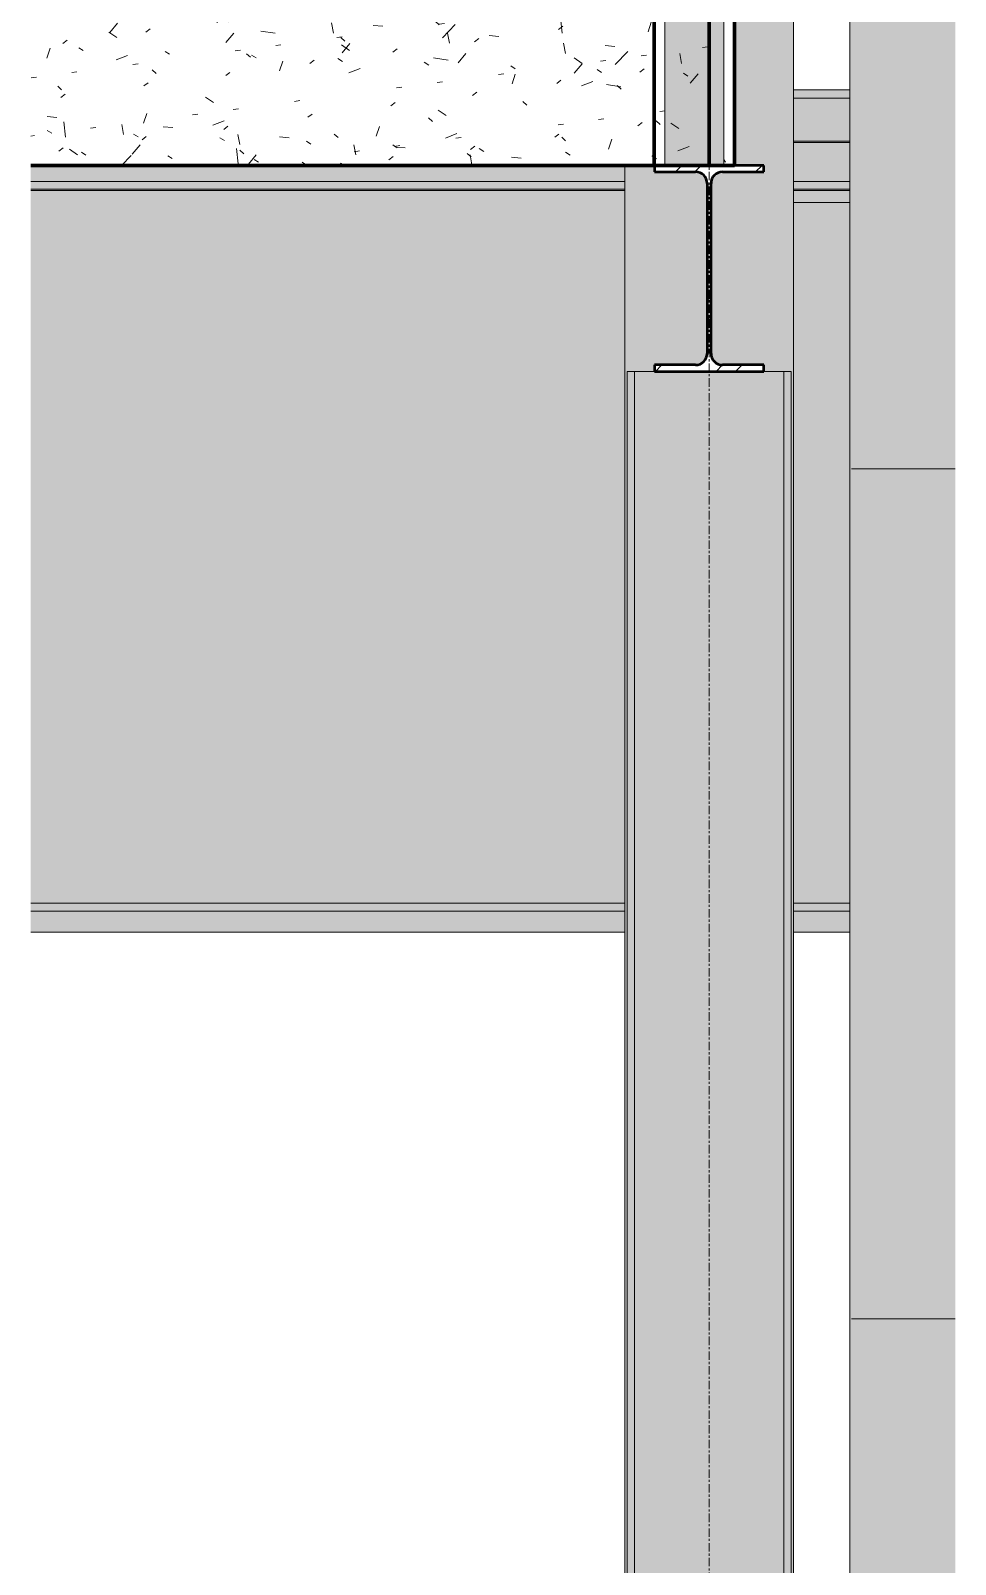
# Model space of a CAD drawing. Header units: inches. Extents: x 22713 to 23708, y -61 to 513.
# Drawn here: x 23653.2 to 23708.1, y 157 to 248 of the extents above; entities that cross this region are included whole.
import ezdxf

# ---------------------------------------------------------------- set-up
doc = ezdxf.new("R2010")
doc.units = ezdxf.units.IN
doc.header["$MEASUREMENT"] = 0
doc.linetypes.add('Grid Line 1_2_', pattern=[0.8749999999999999, 0.4999999999999999, -0.125, 0.125, -0.125])
for name, color, linetype, lineweight in [('A-FLOR', 192, 'Continuous', 18), ('A-FLOR-PATT', 8, 'Continuous', 70), ('A-WALL', 113, 'Continuous', 18), ('A-WALL-PATT', 111, 'Continuous', 18), ('I-WALL', 2, 'Continuous', 18), ('L-SITE-WALL', 31, 'Continuous', 18), ('M-EQPM', 50, 'Continuous', 9), ('M-HVAC-DUCT', 70, 'Continuous', 9), ('S-BEAM', 12, 'Continuous', 9), ('S-COLS', 52, 'Continuous', 9), ('S-GRID', 1, 'Continuous', 9)]:
    doc.layers.add(name, color=color, linetype=linetype, lineweight=lineweight)
pattern_1 = [(90, (-74800.476, -1108), (-193, -193), [48, -145]), (180, (-74800.476, -1108), (-2.363568322354392e-14, -193), [96.25, -96.75]), (270, (-74896.726, -1060), (-193, -193), [48, -145]), (180, (-74800.476, -1060), (-2.363568322354392e-14, -193), [96.25, -96.75]), (270, (-74896.976, -1060), (-193, -193), [48, -145]), (180, (-74896.976, -1060), (-2.363568322354392e-14, -193), [96.25, -96.75]), (90, (-74993.226, -1108), (-193, -193), [48, -145]), (180, (-74896.976, -1108), (-2.363568322354392e-14, -193), [96.25, -96.75]), (90, (-74848.476, -1059.75), (-193, -193), [48, -145]), (180, (-74800.226, -1059.75), (-2.363568322354392e-14, -193), [48.25, -144.75]), (180, (-74800.226, -1011.75), (-2.363568322354392e-14, -193), [48.25, -144.75]), (90, (-74944.976, -1059.75), (-193, -193), [48, -145]), (180, (-74848.726, -1059.75), (-2.363568322354392e-14, -193), [96.25, -96.75]), (270, (-74848.726, -1011.75), (-193, -193), [48, -145]), (180, (-74848.726, -1011.75), (-2.363568322354392e-14, -193), [96.25, -96.75]), (180, (-74945.226, -1059.75), (-2.363568322354392e-14, -193), [48, -145]), (270, (-74945.226, -1011.75), (-193, -193), [48, -145]), (180, (-74945.226, -1011.75), (-2.363568322354392e-14, -193), [48, -145]), (90, (-74800.476, -1011.5), (-193, -193), [48, -145]), (180, (-74800.476, -1011.5), (-2.363568322354392e-14, -193), [96.25, -96.75]), (270, (-74896.726, -963.5), (-193, -193), [48, -145]), (180, (-74800.476, -963.5), (-2.363568322354392e-14, -193), [96.25, -96.75]), (270, (-74896.976, -963.5), (-193, -193), [48, -145]), (180, (-74896.976, -963.5), (-2.363568322354392e-14, -193), [96.25, -96.75]), (270, (-74993.226, -963.5), (-193, -193), [48, -145]), (180, (-74896.976, -1011.5), (-2.363568322354392e-14, -193), [96.25, -96.75]), (90, (-74848.476, -963.25), (-193, -193), [48, -145]), (180, (-74800.226, -963.25), (-2.363568322354392e-14, -193), [48.25, -144.75]), (180, (-74800.226, -915.25), (-2.363568322354392e-14, -193), [48.25, -144.75]), (90, (-74944.976, -963.25), (-193, -193), [48, -145]), (180, (-74848.726, -963.25), (-2.363568322354392e-14, -193), [96.25, -96.75]), (270, (-74848.726, -915.25), (-193, -193), [48, -145]), (180, (-74848.726, -915.25), (-2.363568322354392e-14, -193), [96.25, -96.75]), (180, (-74945.226, -963.25), (-2.363568322354392e-14, -193), [48, -145]), (270, (-74945.226, -915.25), (-193, -193), [48, -145]), (180, (-74945.226, -915.25), (-2.363568322354392e-14, -193), [48, -145])]
pattern_2 = [(0, (-76340.234, 104.131), (7.68, 1.92), [0.317, -5.443, 0.317, -5.443, -30.72]), (0, (-76340.234, 104.131), (7.68, 1.92), [-11.52, 0.317, -11.203, 0.317, -5.443, -13.44]), (0, (-76340.234, 104.131), (7.68, 1.92), [-28.8, 0.317, -3.523, 0.317, -9.283]), (120, (-76337.354, 105.091), (-5.50276877526612, 5.69107510106449), [0.3169999999999999, -5.442999999999999, 0.3169999999999999, -5.442999999999999, -30.72]), (120, (-76337.354, 105.091), (-5.50276877526612, 5.69107510106449), [-11.52, 0.3169999999999999, -11.203, 0.3169999999999999, -5.442999999999999, -13.44]), (120, (-76337.354, 105.091), (-5.50276877526612, 5.69107510106449), [-28.8, 0.3169999999999999, -3.523, 0.3169999999999999, -9.282999999999998]), (240, (-76336.394, 108.931), (-2.177231224733876, -7.611075101064488), [0.317, -5.443, 0.317, -5.443, -30.72]), (240, (-76336.394, 108.931), (-2.177231224733876, -7.611075101064488), [-11.52, 0.317, -11.203, 0.317, -5.443, -13.44]), (240, (-76336.394, 108.931), (-2.177231224733876, -7.611075101064488), [-28.8, 0.317, -3.523, 0.317, -9.283])]

# ---------------------------------------------------------------- blocks, each defined once
blk = doc.blocks.new('Carrier_48TC_Standard_Efficiency_Gas_Heat_Electric_Cooling_Packaged_Rooftop_Unit_3_to_15_nominal_tons - 15 ton 48TC__16-873539-Section 13 - Callout 2')
at = {"layer": 'M-EQPM'}
h = blk.add_hatch(color=256, dxfattribs=at)
h.paths.add_polyline_path([(-26180.91090044477, 196.2320907116961), (-26179.16909420783, 196.2320907116961), (-26179.16893824525, 237.8044392162557), (-26182.515374247, 237.8044392162557), (-26182.515374247, 196.2320907116961)], flags=0)
h.paths.add_polyline_path([(-26172.90835202033, 201.17944016993), (-26172.90831914711, 201.17944016993), (-26172.90831914711, 201.2621254967633), (-26172.90835202033, 206.0810000712766)], flags=0)
blk.add_hatch(color=256, dxfattribs=at).paths.add_polyline_path([(-26172.90835202033, 171.5514450073242), (-26172.90831914711, 171.5514450073242), (-26172.90831914711, 171.5535644242101), (-26172.90835202033, 172.619256530074)], flags=0)
blk.add_line((-26182.515374247, 237.8044411236041), (-26179.16893824526, 237.8044411236041), dxfattribs=at)
blk = doc.blocks.new('W-Wide Flange - W12X26-1018996-Section 13 - Callout 2')
at = {"layer": 'S-BEAM'}
h = blk.add_hatch(dxfattribs=at)
h.set_pattern_fill('FP_24', color=256, style=0, pattern_type=2)
h.set_pattern_definition([(45, (-76340.234, 104.131), (-2.375878784786799, 2.3758787847868), []), (45, (-76340.234, 107.731), (-2.375878784786799, 2.3758787847868), [])])
h.paths.add_polyline_path([(-26186.6091970732, 227.7812499999998), (-26184.27123362197, 227.7812499999998), (-26184.27123362197, 228.1601562499999), (-26186.71654612197, 228.1601562499999), (-26186.97814612456, 228.2121917258223), (-26187.19991989817, 228.3603762237981), (-26187.34810439615, 228.5821499974066), (-26187.40013987197, 228.8437499999999), (-26187.40013987197, 238.9374999999999), (-26187.34810439615, 239.1991000025932), (-26187.19991989817, 239.4208737762016), (-26186.97814612456, 239.5690582741775), (-26186.71654612197, 239.6210937499999), (-26184.27123362197, 239.6210937499999), (-26184.27123362197, 239.9999999999998), (-26190.75951487197, 239.9999999999998), (-26190.75951487197, 239.6210937499999), (-26188.31420237197, 239.6210937499999), (-26188.05260236937, 239.5690582741775), (-26187.83082859577, 239.4208737762016), (-26187.68264409779, 239.1991000025932), (-26187.63060862197, 238.9374999999998), (-26187.63060862197, 228.8437499999999), (-26187.68264409779, 228.5821499974066), (-26187.83082859577, 228.3603762237981), (-26188.05260236937, 228.2121917258223), (-26188.31420237197, 228.1601562499999), (-26190.75951487197, 228.1601562499999), (-26190.75951487197, 227.7812499999998)], flags=0)
at = {"layer": 'S-BEAM', "lineweight": 50}
for p, q in [((-26184.27123362197, 239.9999999999997), (-26190.75951487198, 239.9999999999997)), ((-26190.75951487198, 239.9999999999997), (-26190.75951487198, 239.6210937499998)), ((-26190.75951487198, 239.6210937499998), (-26188.31420237197, 239.6210937499998)), ((-26186.71654612198, 239.6210937499998), (-26184.27123362197, 239.6210937499998)), ((-26184.27123362197, 239.6210937499998), (-26184.27123362197, 239.9999999999997)), ((-26187.63060862198, 238.9374999999998), (-26187.63060862198, 228.8437499999998)), ((-26187.40013987197, 228.8437499999998), (-26187.40013987197, 238.9374999999998)), ((-26188.31420237197, 228.1601562499998), (-26190.75951487198, 228.1601562499998)), ((-26190.75951487198, 228.1601562499998), (-26190.75951487198, 227.7812499999997)), ((-26190.75951487198, 227.7812499999997), (-26184.27123362197, 227.7812499999997)), ((-26184.27123362197, 228.1601562499998), (-26186.71654612198, 228.1601562499998)), ((-26184.27123362197, 227.7812499999997), (-26184.27123362197, 228.1601562499998))]:
    blk.add_line(p, q, dxfattribs=at)
for centre, start, end in [((-26188.31420237197, 238.9374999999998), 0, 90), ((-26186.71654612198, 238.9374999999998), 90, 180), ((-26188.31420237197, 228.8437499999998), 269.9999999999996, 0), ((-26186.71654612198, 228.8437499999998), 180, 269.9999999999996)]:
    blk.add_arc(centre, 0.683593749996362, start, end, dxfattribs=at)
blk = doc.blocks.new('Round Elbow - 1_5 D-870650-Section 13 - Callout 2')
at = {"layer": 'M-HVAC-DUCT'}
h = blk.add_hatch(color=256, dxfattribs=at)
edge = h.paths.add_edge_path(flags=0)
edge.add_line((-26172.90831914712, 171.5514442999053), (-26179.16893824526, 171.5514442999053))
edge.add_line((-26179.16893824526, 171.5514442999053), (-26179.16893824526, 129.5514442999052))
edge.add_line((-26179.16893824526, 129.5514442999052), (-26179.11359076053, 128.3155117900264))
edge.add_line((-26179.11359076053, 128.3155117900264), (-26178.94241164314, 127.0579628426718))
edge.add_line((-26178.94241164314, 127.0579628426718), (-26178.66738475038, 125.8502254564451))
edge.add_line((-26178.66738475038, 125.8502254564451), (-26178.32463606783, 124.7631622631239))
edge.add_line((-26178.32463606783, 124.7631622631239), (-26177.85724791475, 123.6347887594389))
edge.add_line((-26177.85724791475, 123.6347887594389), (-26177.29329451509, 122.5514445383238))
edge.add_line((-26177.29329451509, 122.5514445383238), (-26176.63706740328, 121.5213739950347))
edge.add_line((-26176.63706740328, 121.5213739950347), (-26175.89356121012, 120.5524177629637))
edge.add_line((-26175.89356121012, 120.5524177629637), (-26174.98753174268, 119.5778164775264))
edge.add_line((-26174.98753174268, 119.5778164775264), (-26174.07751044222, 118.7574133966426))
edge.add_line((-26174.07751044222, 118.7574133966426), (-26173.14412560126, 118.04835105726))
edge.add_line((-26173.14412560126, 118.04835105726), (-26173.02733721021, 117.9739487249541))
edge.add_line((-26173.02733721021, 117.9739487249541), (-26172.90831914712, 117.8981259364014))
for p, q in [((-26179.06139399014, 171.5514442999049), (-26178.95624726427, 171.5514442999049)), ((-26178.95624700258, 171.5514442999049), (-26178.32544165931, 171.5514442999049)), ((-26178.3246354131, 171.5514442999049), (-26177.85724793299, 171.5514442999049)), ((-26177.856649336, 171.5514442999049), (-26177.29416064823, 171.5514442999049)), ((-26177.29329437509, 171.5514442999049), (-26176.63789686145, 171.5514442999049)), ((-26176.63706734215, 171.5514442999049), (-26175.89371160284, 171.5514442999049)), ((-26175.89356092576, 171.5514442999049), (-26175.06843365871, 171.5514442999049)), ((-26175.06756830473, 171.5514442999049), (-26174.16812364047, 171.5514442999049)), ((-26174.16796525771, 171.5514442999049), (-26173.1990090334, 171.5514442999049)), ((-26173.19840863574, 171.5514442999049), (-26172.91417768469, 171.5514442999049))]:
    blk.add_line(p, q, dxfattribs=at)
at = {"layer": 'M-HVAC-DUCT', "flags": 128}
blk.add_lwpolyline([(-26179.16893872209, 171.5514442999049), (-26179.16893872209, 169.8718922640662), (-26179.16893872209, 168.1950271531997), (-26179.16893872209, 166.5235315937703), (-26179.16893872209, 164.8600796221066), (-26179.16893872209, 163.2073324065124), (-26179.16893872209, 161.5679339899652), (-26179.16893872209, 159.9445070602121), (-26179.16893872209, 158.339648754028), (-26179.16893872209, 156.7559265023511), (-26179.16893872209, 155.1958739229416), (-26179.16893872209, 153.6619867671329), (-26179.16893872209, 152.1567189271626), (-26179.16893872209, 150.6824785104679), (-26179.16893872209, 149.2416239872278), (-26179.16893872209, 147.8364604173134), (-26179.16893872209, 146.4692357626843), (-26179.16893872209, 145.1421372911292), (-26179.16893872209, 143.857288077103), (-26179.16893872209, 142.6167436052617), (-26179.16893872209, 141.4224884821249), (-26179.16893872209, 140.2764332611288), (-26179.16893872209, 139.1804113861481), (-26179.16893872209, 138.1361762583774), (-26179.16893872209, 137.1453984312629), (-26179.16893872209, 136.2096629379732), (-26179.16893872209, 135.3304667556846), (-26179.16893872209, 134.5092164107371), (-26179.16893872209, 133.7472257284916), (-26179.16893872209, 133.0457137314907), (-26179.16893872209, 132.4058026892814), (-26179.16893872209, 131.8285163230242), (-26179.16893872209, 131.3147781677574), (-26179.16893872209, 130.8654100949377), (-26179.16893872209, 130.4811309976216), (-26179.16893872209, 130.1625556403895), (-26179.1689387221, 129.9101936758541), (-26179.1689387221, 129.7244488293239), (-26179.16893872209, 129.6056182529303), (-26179.16893872209, 129.5538920502463), (-26179.16893872209, 129.5514442999048)], dxfattribs=at)
at = {"layer": 'M-HVAC-DUCT'}
for radius, start, end in [(13.99999999999843, 179.9999999999987, 184.9999999999984), (13.9999999999964, 189.9999999999962, 236.4110189266787)]:
    blk.add_arc((-26165.1689387221, 129.5514442999049), radius, start, end, dxfattribs=at)
blk = doc.blocks.new('Round Elbow - 1_5 D-V10-Section 13 - Callout 2')
at = {"layer": 'M-HVAC-DUCT'}
h = blk.add_hatch(color=256, dxfattribs=at)
edge = h.paths.add_edge_path(flags=0)
edge.add_line((-26172.90831914711, 252.3469638214221), (-26172.91371715699, 275.6498794555665))
edge.add_line((-26172.91371715699, 275.6498794555665), (-26173.19900902696, 275.4681286811788))
edge.add_line((-26173.19900902696, 275.4681286811788), (-26173.4097773936, 275.3064004413155))
edge.add_line((-26173.4097773936, 275.3064004413155), (-26172.90835202029, 275.6498794555665))
edge.add_line((-26172.90835202029, 275.6498794555665), (-26172.90835202029, 252.3501205444337))
edge.add_line((-26172.90835202029, 252.3501205444337), (-26173.26979756621, 252.5861892700197))
edge.add_line((-26173.26979756621, 252.5861892700197), (-26173.15238214149, 252.502166748047))
edge.add_line((-26173.15238214149, 252.502166748047), (-26172.90835202029, 252.3467025789963))
edge.add_line((-26172.90835202029, 252.3467025789963), (-26172.90831914711, 252.346681636494))
h.paths.add_polyline_path([(-26173.86433528379, 253.0423940607637), (-26174.29802366416, 253.3945541381837), (-26174.15386077106, 253.2645547587766)], flags=0)
h.paths.add_polyline_path([(-26174.82485072098, 253.8773024170378), (-26175.29189246564, 254.3443675512089), (-26175.06843360849, 254.1005051135976)], flags=0)
h.paths.add_polyline_path([(-26175.69634421895, 254.7857489836327), (-26176.11948313124, 255.2954006722026), (-26175.89356121011, 255.0009734630544)], flags=0)
h.paths.add_polyline_path([(-26176.48022269887, 255.7655256764385), (-26176.86879066896, 256.3336624728277), (-26176.63706740327, 255.9699296951254)], flags=0)
h.paths.add_polyline_path([(-26177.16869793504, 256.804422724784), (-26177.51281592753, 257.4216968781035), (-26177.29329451509, 257.0000002384146)], flags=0)
h.paths.add_polyline_path([(-26177.77038979261, 257.9164915870589), (-26178.0326345732, 258.5067648158039), (-26177.85724791475, 258.0833444595297)], flags=0)
h.paths.add_polyline_path([(-26178.26321453315, 259.0634334339113), (-26178.37799187726, 259.3809414775267), (-26178.32463606782, 259.2117179632147)], flags=0)
h.paths.add_polyline_path([(-26178.51876488357, 268.1725822511896), (-26178.26321453316, 268.9365665660453), (-26178.32463606782, 268.7882820367773)], flags=0)
h.paths.add_polyline_path([(-26178.06365217113, 269.4183521657941), (-26177.77038979263, 270.0835084128851), (-26177.85724791475, 269.9166555404623)], flags=0)
h.paths.add_polyline_path([(-26177.51281592746, 270.5783031220135), (-26177.16869793507, 271.1955772751491), (-26177.29329451509, 270.9999997615774)], flags=0)
h.paths.add_polyline_path([(-26176.86879066889, 271.6663375272855), (-26176.48022269892, 272.2344743234847), (-26176.63706740327, 272.0300703048666)], flags=0)
h.paths.add_polyline_path([(-26176.11948313115, 272.7045993278973), (-26175.69634421902, 273.2142510162807), (-26175.89356121011, 272.9990265369375)], flags=0)
h.paths.add_polyline_path([(-26175.29189246555, 273.6556324488836), (-26174.82485072108, 274.1226975828628), (-26175.06843360849, 273.8994948863943)], flags=0)
h.paths.add_polyline_path([(-26174.38622086538, 274.5246279794727), (-26173.86433528392, 274.9576059391285), (-26174.16796525903, 274.7246224880179), (-26174.3452571714, 274.5621643066407)], flags=0)
blk.add_hatch(color=256, dxfattribs=at).paths.add_polyline_path([(-26176.63784420783, 221.999999999996), (-26172.90831914712, 221.999999999996), (-26172.90831914712, 222.0003675666268), (-26172.913717157, 252.3501205444337), (-26173.26979756621, 252.5861892700197), (-26173.4097773937, 252.6935995587523), (-26173.62352486922, 252.8426077365835), (-26173.86433528379, 253.0423940607637), (-26174.16796525903, 253.2753775119742), (-26174.38622086548, 253.4753720206037), (-26174.60200957319, 253.6544501093402), (-26174.82485072098, 253.8773024170378), (-26175.06843360849, 254.1005051135976), (-26175.29189246564, 254.3443675512089), (-26175.51577389529, 254.5682601928713), (-26175.69634421895, 254.7857489836327), (-26175.90209416024, 255.0120938212767), (-26176.11948313124, 255.2954006722026), (-26176.34194577029, 255.5633468627931), (-26176.48022269887, 255.7655256764385), (-26176.63706740327, 255.9699296951254), (-26176.86879066896, 256.3336624728277), (-26177.07143795779, 256.629959106445), (-26177.16869793504, 256.804422724784), (-26177.29329451509, 257.0000002384146), (-26177.51281592753, 257.4216968781035), (-26177.70132077029, 257.7598342895511), (-26177.77038979261, 257.9164915870589), (-26177.85724791475, 258.0833444595297), (-26178.32463606782, 259.2117179632147), (-26178.69189986177, 260.3765333890875), (-26178.95624693819, 261.5689254999121), (-26179.11566456743, 262.7798195779284), (-26179.16893824525, 263.7699195966085), (-26179.16893824526, 221.999999999996), (-26177.29329451509, 221.999999999996)], flags=0)
for p, q in [((-26178.95624726427, 221.9999999999962), (-26179.06139399013, 221.9999999999962)), ((-26178.32544165931, 221.9999999999962), (-26178.95624700258, 221.9999999999962)), ((-26177.85724793299, 221.9999999999962), (-26178.3246354131, 221.9999999999962)), ((-26177.29416064823, 221.9999999999962), (-26177.856649336, 221.9999999999962)), ((-26176.63789686145, 221.9999999999961), (-26177.29329437509, 221.9999999999962)), ((-26175.89371160284, 221.9999999999961), (-26176.63706734215, 221.9999999999961)), ((-26175.06843365871, 221.9999999999961), (-26175.89356092576, 221.9999999999961)), ((-26174.16812364047, 221.9999999999961), (-26175.06756830473, 221.9999999999961)), ((-26173.1990090334, 221.9999999999961), (-26174.16796525771, 221.9999999999961)), ((-26172.91417768469, 221.9999999999961), (-26173.19840863574, 221.9999999999961))]:
    blk.add_line(p, q, dxfattribs=at)
at = {"layer": 'M-HVAC-DUCT', "flags": 128}
for points in [[(-26174.57049258292, 274.3717485072), (-26174.51341828387, 274.4250036795881), (-26174.08905474087, 274.7903443045817), (-26173.6504209151, 275.1384226805052), (-26173.19821852711, 275.4686819562102), (-26172.90831914711, 275.6631202490787)], [(-26175.46400984884, 273.4835064459281), (-26175.31664287247, 273.6449002315438), (-26174.92283265295, 274.0429852725894), (-26174.64993625991, 274.2976208037777)], [(-26176.30229394621, 272.4844119665548), (-26176.0549567846, 272.8031023362546), (-26175.69421893006, 273.2313854075967), (-26175.56083997103, 273.3774597564714)], [(-26177.67341935523, 270.2902148875719), (-26177.586867641, 270.4649084575768), (-26177.31840723758, 270.9563219298084), (-26177.03051027628, 271.4366067708884), (-26176.72363733082, 271.9049946275265), (-26176.39827933247, 272.3607361790695), (-26176.3611342907, 272.4085970303043)], [(-26178.91504802443, 266.6430111338162), (-26178.88987081187, 266.7813706311269), (-26178.76767037002, 267.3278367699759), (-26178.62371485844, 267.8689790798936), (-26178.45823457525, 268.4039318486217), (-26178.27149425358, 268.9318392658473), (-26178.06379263813, 269.4518567923171), (-26177.83546200717, 269.96315251092), (-26177.72641044681, 270.1832591438528)], [(-26179.16893872209, 263.999999999996), (-26179.15774021535, 264.5598506786089), (-26179.12416261033, 265.1188057155644), (-26179.06825962404, 265.6759709020408), (-26178.99012068935, 266.2304548925954), (-26178.94399932667, 266.4839114076347)], [(-26179.16893872209, 221.9999999999962), (-26179.16893872209, 223.679552035835), (-26179.16893872209, 225.3564171467015), (-26179.16893872209, 227.0279127061309), (-26179.16893872209, 228.6913646777946), (-26179.16893872209, 230.3441118933888), (-26179.16893872209, 231.983510309936), (-26179.16893872209, 233.606937239689), (-26179.16893872209, 235.2117955458732), (-26179.16893872209, 236.7955177975501), (-26179.16893872209, 238.3555703769597), (-26179.16893872209, 239.8894575327683), (-26179.16893872209, 241.3947253727386), (-26179.16893872209, 242.8689657894333), (-26179.16893872209, 244.3098203126734), (-26179.16893872209, 245.7149838825878), (-26179.16893872209, 247.0822085372168), (-26179.16893872209, 248.409307008772), (-26179.16893872209, 249.6941562227982), (-26179.16893872209, 250.9347006946396), (-26179.16893872209, 252.1289558177763), (-26179.16893872209, 253.2750110387724), (-26179.16893872209, 254.3710329137531), (-26179.16893872209, 255.4152680415237), (-26179.16893872209, 256.4060458686383), (-26179.16893872209, 257.341781361928), (-26179.16893872209, 258.2209775442166), (-26179.16893872209, 259.0422278891642), (-26179.16893872209, 259.8042185714096), (-26179.16893872209, 260.5057305684105), (-26179.16893872209, 261.1456416106198), (-26179.16893872209, 261.722927976877), (-26179.16893872209, 262.2366661321438), (-26179.16893872209, 262.6860342049636), (-26179.16893872209, 263.0703133022797), (-26179.16893872209, 263.3888886595117), (-26179.16893872209, 263.6412506240471), (-26179.16893872209, 263.8269954705773), (-26179.16893872209, 263.9458260469709), (-26179.16893872209, 263.997552249655)]]:
    blk.add_lwpolyline(points, dxfattribs=at)
at = {"layer": 'M-HVAC-DUCT'}
for centre, radius, start, end in [((-26165.16893872209, 263.9999999999962), 14.00000000000041, 128.4332331294436, 131.2118880613373), ((-26165.16893872209, 263.9999999999962), 14.00000000000346, 123.5889810733366, 126.0875917244824), ((-26165.16893872209, 263.9999999999962), 14.00000000000323, 133.6474658461229, 136.3540863937213), ((-26165.16893872209, 263.9999999999962), 14.00000000000464, 138.8049429440735, 141.5192789949539), ((-26165.16893872209, 263.9999999999962), 14.0000000000023, 143.9452493120677, 146.7655599401557), ((-26165.16893872209, 263.9999999999962), 14.00000000000133, 149.0506619372142, 151.9462669659108), ((-26165.16893872209, 263.9999999999962), 14.0000000000033, 154.2299237274189, 157.2080003357005), ((-26165.16893872209, 263.9999999999962), 14.00000000000116, 159.3429610585635, 162.642888434293), ((-26165.16893872209, 263.9999999999962), 14.00000000000239, 164.4695872726849, 167.567648742192), ((-26165.16893872209, 263.9999999999962), 14.00000000000173, 169.7517262461363, 173.316431047102), ((-26165.16893872209, 263.9999999999962), 14.00000000000385, 174.7822559549302, 180.0000000000008), ((-26165.16893872209, 263.9999999999961), 13.99999999999995, 179.9999999999999, 185.2177440450796), ((-26165.16893872209, 263.9999999999961), 13.99999999999953, 186.6835689522728, 190.2482737539121), ((-26165.16893872209, 263.9999999999961), 14.00000000000213, 192.4323512573227, 195.522925617166), ((-26165.16893872209, 263.9999999999961), 14.00000000000113, 197.3571115651244, 200.0000000000005), ((-26165.16893872209, 263.9999999999961), 13.99999999999818, 200.0000001339191, 200.6570389415761), ((-26165.16893872209, 263.9999999999961), 14.00000000000223, 202.7919996637488, 204.9999994509689), ((-26165.16893872209, 263.9999999999961), 14.00000000000248, 205.0000000000006, 205.77007627276), ((-26165.16893872209, 263.9999999999961), 14.00000000000064, 208.0537330335981, 209.9999988996203), ((-26165.16893872209, 263.9999999999961), 14.00000000000194, 209.9999999999982, 210.9493380630456), ((-26165.16893872209, 263.9999999999961), 13.99999999999772, 213.2344400593043, 214.9999999999847), ((-26165.16893872209, 263.9999999999961), 14.00000000000455, 215.000001011171, 216.054750688249), ((-26165.16893872209, 263.9999999999961), 14.0000000000003, 218.4807210045279, 221.1950570563149), ((-26165.16893872209, 263.9999999999961), 13.99999999999755, 223.6459136057967, 224.9999997211718), ((-26165.16893872209, 263.9999999999961), 14.00000000000236, 225.0000002788182, 226.3525341543692), ((-26165.16893872209, 263.9999999999961), 13.99999999999636, 228.788111938176, 231.5667668711718), ((-26165.16893872209, 263.9999999999961), 13.9999999999995, 233.9124082750491, 234.9999989888191), ((-26165.16893872209, 263.9999999999961), 14.00000000000262, 234.9999999999928, 236.4110189266611)]:
    blk.add_arc(centre, radius, start, end, dxfattribs=at)
blk = doc.blocks.new('columns and girder2 - one-1108489-Section 13 - Callout 2')
at = {"layer": 'S-BEAM'}
h = blk.add_hatch(color=256, dxfattribs=at)
h.paths.add_polyline_path([(-26182.51537424701, 118.851295654976), (-26182.515374247, 294.0772737554413), (-26186.01537424698, 294.0772737554413), (-26186.01537424698, 240.0000000000001), (-26184.27123362197, 240.0000000000001), (-26184.27123362197, 239.6210937499999), (-26186.71654612197, 239.6210937499999), (-26186.97814612456, 239.5690582741775), (-26187.19991989817, 239.4208737762016), (-26187.34810439615, 239.1991000025932), (-26187.40013987197, 238.9374999999998), (-26187.40013987197, 228.8437499999999), (-26187.34810439615, 228.5821499974066), (-26187.19991989817, 228.3603762237981), (-26186.97814612456, 228.2121917258223), (-26186.71654612197, 228.1601562499999), (-26184.27123362197, 228.1601562499999), (-26184.27123362197, 227.7812499999999), (-26182.65013987198, 227.7812499999999), (-26182.65013987198, 118.851295654976)], flags=0)
h.paths.add_polyline_path([(-26192.38060862198, 118.8512956549761), (-26192.38060862197, 227.7812499999999), (-26190.75951487197, 227.7812499999999), (-26190.75951487197, 228.1601562499999), (-26188.31420237197, 228.1601562499999), (-26188.05260236937, 228.2121917258223), (-26187.83082859577, 228.3603762237981), (-26187.68264409779, 228.5821499974066), (-26187.63060862197, 228.8437499999999), (-26187.63060862197, 238.9374999999998), (-26187.68264409779, 239.1991000025932), (-26187.83082859577, 239.4208737762016), (-26188.05260236937, 239.5690582741775), (-26188.31420237197, 239.6210937499999), (-26190.75951487197, 239.6210937499999), (-26190.76537424698, 240.0000000000001), (-26192.51537424701, 240.0000000000001), (-26192.51537424701, 118.8512956549761)], flags=0)
for p, q in [((-26182.515374247, 294.0772737554411), (-26182.51537424701, 118.8512956549761)), ((-26192.51537424701, 118.8512956549761), (-26192.51537424701, 239.9999999999999))]:
    blk.add_line(p, q, dxfattribs=at)
blk = doc.blocks.new('Girt_Z - 10_D-1179800-Section 13 - Callout 2')
at = {"layer": 'S-BEAM'}
h = blk.add_hatch(color=256, dxfattribs=at)
h.paths.add_polyline_path([(-26182.51537424701, 195.7499999404978), (-26179.16909420783, 195.7572297338879), (-26179.16909420783, 196.2320907116961), (-26182.51537424701, 196.2320907116961), (-26182.51537424701, 195.7567317944589)], flags=0)
edge = h.paths.add_edge_path(flags=0)
edge.add_line((-26227.75511555752, 195.7499999457507), (-26192.51537424701, 195.7552437557316))
edge.add_line((-26192.51537424701, 195.7552437557316), (-26192.51537424701, 196.2320907116961))
edge.add_line((-26192.51537424701, 196.2320907116961), (-26227.75511555752, 196.2320907116961))
h = blk.add_hatch(color=256, dxfattribs=at)
h.paths.add_polyline_path([(-26227.75503170783, 193.3828124963772), (-26227.75503170783, 194.5000076293945), (-26192.51537424701, 194.5000076293945), (-26192.51537424701, 195.7499999404978), (-26227.75511555752, 195.7499999404978), (-26227.75511555752, 193.3828124963772)], flags=0)
h.paths.add_polyline_path([(-26172.90835202034, 193.3828124963772), (-26172.90831914712, 193.3828124963772), (-26172.90831914712, 193.4022887295004), (-26172.90835202034, 193.4228875021766)], flags=0)
h.paths.add_polyline_path([(-26179.16909420783, 194.5000076293945), (-26179.16909420783, 195.7499999404978), (-26182.51537424701, 195.7499999404978), (-26182.51537424701, 194.5000076293945), (-26179.7479470732, 194.5000076293945)], flags=0)
h = blk.add_hatch(color=256, dxfattribs=at)
edge = h.paths.add_edge_path(flags=0)
edge.add_line((-26227.75511555752, 193.1211962578292), (-26227.75503170783, 193.1239049863686))
edge.add_line((-26227.75503170783, 193.1239049863686), (-26227.75511555752, 193.1239049850866))
h.paths.add_polyline_path([(-26172.90835202034, 193.1200558805001), (-26172.90831914712, 193.1224653535785), (-26172.90831914712, 193.1229045479024), (-26172.90835202034, 193.1209595827187)], flags=0)
for points in [[(-26172.90835202034, 193.1953125019651), (-26172.90831914712, 193.1977913422562), (-26172.90831914712, 193.1982431808926), (-26172.90835202034, 193.1962422215808)], [(-26172.90835202034, 190.3516954184603), (-26172.90831914712, 190.3556052350612), (-26172.90831914712, 190.359301980102), (-26172.90835202034, 190.3593019755429)], [(-26172.90835202034, 190.2679092885089), (-26172.90831914712, 190.2716912564322), (-26172.90831914712, 190.2723806538889), (-26172.90835202034, 190.2693278177958)]]:
    blk.add_hatch(color=256, dxfattribs=at).paths.add_polyline_path(points, flags=0)
h = blk.add_hatch(color=256, dxfattribs=at)
edge = h.paths.add_edge_path(flags=0)
edge.add_line((-26227.75511555752, 190.8010024429393), (-26227.75503170783, 190.8010024429393))
edge.add_line((-26227.75503170783, 190.8010024429393), (-26227.75511555752, 190.9186794231104))
for p, q in [((-26227.75511555752, 196.2320907073681), (-26192.51537424702, 196.2320907073681)), ((-26227.75511555752, 195.7500000001032), (-26192.51537424702, 195.7500000001032)), ((-26182.51537424701, 196.2320907073681), (-26179.16909420784, 196.2320907073681)), ((-26182.51537424701, 195.7500000001032), (-26179.16909420784, 195.7500000001032))]:
    blk.add_line(p, q, dxfattribs=at)
blk = doc.blocks.new('Girt_Z - 10_D-V11-Section 13 - Callout 2')
at = {"layer": 'S-BEAM'}
for points in [[(-26179.7479470732, 243.9999999404978), (-26179.16893824526, 244.0072297570958), (-26179.16893824526, 244.4820907116961), (-26182.51537424701, 244.4820907116961), (-26182.51537424701, 243.9999999404978)], [(-26182.51537424701, 241.6328124963771), (-26179.16893824526, 241.6328124963771), (-26179.16893824526, 243.9999999404978), (-26182.51537424701, 243.9999999404978), (-26182.51537424701, 241.6658679225548)], [(-26179.16893824526, 241.4453125019651), (-26179.16893824526, 241.6328124963771), (-26182.51537424701, 241.6328124963771), (-26182.51537424701, 241.4453125019651), (-26179.7479470732, 241.4453125019651)]]:
    blk.add_hatch(color=256, dxfattribs=at).paths.add_polyline_path(points, flags=0)
h = blk.add_hatch(color=256, dxfattribs=at)
h.paths.add_polyline_path([(-26182.51537424701, 241.3700558805001), (-26179.16893824526, 241.3746478041664), (-26179.16893824526, 241.4453125019651), (-26182.51537424701, 241.4417569810693), (-26182.51537424701, 241.3708012892998)], flags=0)
edge = h.paths.add_edge_path(flags=0)
edge.add_line((-26227.75511555752, 241.3711962577559), (-26227.75503170779, 241.3739049863686))
edge.add_line((-26227.75503170779, 241.3739049863686), (-26227.75511555752, 241.3739049850867))
h = blk.add_hatch(color=256, dxfattribs=at)
h.paths.add_polyline_path([(-26192.51537424701, 239.0510024429393), (-26192.51537424701, 240.0000000000001), (-26227.75503170779, 240.0000000000001), (-26227.75511555752, 239.3321626050079), (-26227.75511555752, 239.0510024429393), (-26193.4704470732, 239.0510024429393)], flags=0)
h.paths.add_polyline_path([(-26179.7479470732, 239.0510024429393), (-26179.16893824526, 239.0510024429393), (-26179.16893824526, 241.3700558805001), (-26182.51537424701, 241.3700558805001), (-26182.51537424701, 239.0510024429393)], flags=0)
h = blk.add_hatch(color=256, dxfattribs=at)
h.paths.add_polyline_path([(-26182.51537424701, 238.6016954184603), (-26179.16893824526, 238.608433711442), (-26179.16987598571, 239.0510024429393), (-26182.51537424701, 239.0510024429393), (-26182.51537424701, 238.6079696031072)], flags=0)
edge = h.paths.add_edge_path(flags=0)
edge.add_line((-26227.75511555752, 238.6016954233561), (-26192.51537424701, 238.6065827296262))
edge.add_line((-26192.51537424701, 238.6065827296262), (-26192.51537424701, 239.0510024429393))
edge.add_line((-26192.51537424701, 239.0510024429393), (-26227.75511555752, 239.0510024429393))
h = blk.add_hatch(color=256, dxfattribs=at)
h.paths.add_polyline_path([(-26179.7479470732, 238.5179092885089), (-26179.16893824526, 238.5251168772738), (-26179.16893824526, 238.6016954184603), (-26182.51537424701, 238.6016954184603), (-26182.51537424701, 238.5179092885089)], flags=0)
h.paths.add_polyline_path([(-26192.51537424701, 238.5179092885089), (-26192.51537424701, 238.6016954184603), (-26227.75511555752, 238.6016954184603), (-26227.75511555752, 238.5179092885089), (-26193.4704470732, 238.5179092885089)], flags=0)
for p, q in [((-26182.51537424701, 244.4820907073681), (-26179.16893824526, 244.4820907073681)), ((-26182.51537424701, 244.0000000001032), (-26179.16893824526, 244.0000000001032)), ((-26182.51537424701, 241.4453125001031), (-26179.16893824526, 241.4453125001031)), ((-26182.51537424701, 241.3700558788942), (-26179.16893824526, 241.3700558788942)), ((-26227.75511555752, 239.0510024002136), (-26192.51537424701, 239.0510024002136)), ((-26227.75511555752, 238.6016954038041), (-26192.51537424701, 238.6016954038041)), ((-26227.75511555752, 238.5179092928381), (-26192.51537424701, 238.5179092928381)), ((-26182.51537424701, 239.0510024002136), (-26179.16893824526, 239.0510024002136)), ((-26182.51537424701, 238.6016954038041), (-26179.16893824526, 238.6016954038041)), ((-26182.51537424701, 238.5179092928381), (-26179.16893824526, 238.5179092928381))]:
    blk.add_line(p, q, dxfattribs=at)

msp = doc.modelspace()

# ---------------------------------------------------------------- hatches: boundary and pattern name
at = {"layer": 'A-FLOR-PATT', "lineweight": 9}
h = msp.add_hatch(dxfattribs=at)
h.set_pattern_fill('FP_21', color=256, style=0, pattern_type=2)
h.set_pattern_definition([(49.99999999999999, (-76340.234, 104.131), (6.885996509346783, -0.6020972290784385), [0.72, -7.92]), (355, (-76340.234, 104.131), (-1.331755638042277, 7.220546511209704), [0.5760000000000001, -6.336]), (100.451, (-76339.661, 104.081), (5.553628550824647, 6.618191212065827), [0.612, -6.731]), (46.184, (-76340.234, 106.051), (10.24564176015205, -1.588925084020156), [1.08, -11.88]), (96.636, (-76339.381, 105.918), (8.97243871995047, 9.351518401667914), [0.9179999999999999, -10.096]), (351.184, (-76340.234, 106.051), (8.973199131649128, 9.351230365239182), [0.8640000000000001, -9.504]), (21, (-76339.274, 105.571), (5.730725721386895, -3.865003454880041), [0.72, -7.92]), (326, (-76339.274, 105.571), (2.335810685944815, 6.960880220160812), [0.5760000000000001, -6.336]), (71.45100000000001, (-76338.797, 105.249), (8.065875744922518, 3.095947910975024), [0.612, -6.731]), (37.50000000000001, (-76340.234, 104.131), (0.1168659464360498, 3.195478422797376), [0.317, -5.942, 0.317, -6.115, -6.36]), (37.50000000000001, (-76340.234, 104.131), (0.1168659464360498, 3.195478422797376), [-12.691, 0.317, -6.042999999999999]), (7.499999999999999, (-76340.234, 104.131), (2.525430012237227, 3.786024729619641), [0.317, -3.35, 0.317, -5.797999999999999, -2.424]), (7.499999999999999, (-76340.234, 104.131), (2.525430012237227, 3.786024729619641), [-9.782, 0.317, -2.107]), (327.5, (-76342.375, 104.131), (5.124368529577271, -0.2161762546582744), [0.317, -2.083, 0.317, -7.171, -9.936]), (327.5, (-76342.375, 104.131), (5.124368529577271, -0.2161762546582744), [-9.888, 0.317, -9.619]), (317.5, (-76343.335, 104.131), (5.598326199827542, 0.9614097775270012), [0.317, -2.803, 0.317, -4.656000000000001, -7.056]), (317.5, (-76343.335, 104.131), (5.598326199827542, 0.9614097775270012), [-8.093, 0.317, -6.739])])
h.paths.add_polyline_path([(23693.44458366396, 240.0000000000001), (23693.44458366396, 252.0000000000001), (23653.20532585146, 252.0000000000001), (23653.20532585146, 240.0000000000001), (23690.92053548606, 240.0000000000001)], flags=0)
at = {"layer": 'A-WALL-PATT', "lineweight": 9}
h = msp.add_hatch(dxfattribs=at)
h.set_pattern_fill('FP_26', color=256, style=0, pattern_type=2)
h.set_pattern_definition(pattern_2)
h.paths.add_polyline_path([(23690.81998331227, 240.0000000000001), (23690.81998331227, 330.7515174339915), (23690.19498331227, 330.7515174339915), (23690.19498331227, 240.0000000000001)], flags=0)
h = msp.add_hatch(dxfattribs=at)
h.set_pattern_fill('FP_26', color=256, style=0, pattern_type=2)
h.set_pattern_definition(pattern_2)
h.paths.add_polyline_path([(23694.35116048606, 240.0000000000001), (23694.94498331227, 240.0000000000001), (23694.94498331227, 330.7515174339915), (23694.31998331228, 330.7515174339915), (23694.31998331228, 240.0000000000001)], flags=0)
h = msp.add_hatch(dxfattribs=at)
h.set_pattern_fill('FP_22', color=256, style=0, pattern_type=2)
h.set_pattern_definition(pattern_1)
h.paths.add_polyline_path([(23701.21241048606, 176.0000038146972), (23701.79126335142, 176.0000038146972), (23701.79126335142, 194.5000076293945), (23698.44498331225, 194.5000076293945), (23698.44498331225, 176.0000038146972)], flags=0)
h.paths.add_polyline_path([(23680.62866048605, 176.0000038146972), (23688.44498331225, 176.0000038146972), (23688.44498331225, 194.5000076293945), (23653.20532585142, 194.5000076293945), (23653.20532585142, 176.0000038146972)], flags=0)
h = msp.add_hatch(dxfattribs=at)
h.set_pattern_fill('FP_22', color=256, style=0, pattern_type=2)
h.set_pattern_definition(pattern_1)
h.paths.add_polyline_path([(23653.20532585142, 146.4999961853027), (23688.44498331225, 146.4999961853027), (23688.44498331225, 176.0000038146972), (23653.20532585142, 176.0000038146972), (23653.20532585142, 146.6646719462765)], flags=0)
h.paths.add_polyline_path([(23701.791419314, 146.4999961853027), (23701.79126335142, 176.0000038146972), (23698.44498331225, 176.0000038146972), (23698.44498331225, 146.4999961853027), (23701.21241048606, 146.4999961853027)], flags=0)
at = {"layer": 'I-WALL', "lineweight": 5}
msp.add_hatch(color=256, dxfattribs=at).paths.add_polyline_path([(23690.92053548606, 240.0000000000001), (23694.31998331228, 240.0000000000001), (23694.31998331228, 330.7515174339915), (23690.81998331227, 330.7515174339915), (23690.81998331227, 240.0000000000001)], flags=0)
at = {"layer": 'L-SITE-WALL', "lineweight": 5}
h = msp.add_hatch(color=256, dxfattribs=at)
h.paths.add_polyline_path([(23653.20532585141, 196.2320907116961), (23688.44498331225, 196.2320907116961), (23688.44498331225, 238.5179092885089), (23653.20532585147, 238.5179092885089), (23653.20532585141, 220.0613125712766)], flags=0)
h.paths.add_polyline_path([(23701.21241048606, 237.8044392162557), (23701.791419314, 237.8044392162557), (23701.791419314, 238.5179092885089), (23698.44498331225, 238.5179092885089), (23698.44498331225, 237.8044392162557)], flags=0)
at = {"layer": 'M-HVAC-DUCT', "lineweight": 5}
msp.add_hatch(color=256, dxfattribs=at).paths.add_polyline_path([(23702.63501335142, 171.5514450073242), (23708.05200553892, 171.5514450073242), (23708.05200553892, 222.0000000000001), (23701.79126335142, 222.0000000000001), (23701.79126335142, 171.5514450073242), (23702.26880241392, 171.5514450073242)], flags=0)
at = {"layer": 'S-COLS', "lineweight": 5}
for points in [[(23689.01334268728, 1.000000029802194), (23689.01334268728, 227.7812499999999), (23688.57974893728, 227.7812499999999), (23688.57974893728, 1.000000029802194)], [(23689.53265622376, 1.000000029802194), (23689.70474893728, 1.000000029802194), (23689.70474893728, 227.7812499999999), (23689.01334268728, 227.7812499999999), (23689.01354602025, 1.000000029802194), (23689.53183735676, 1.000000029802194)], [(23689.70474893728, 1.000000029802194), (23697.18521768729, 1.000000029802194), (23697.18521768729, 227.7812499999999), (23689.70474893728, 227.7812499999999), (23689.70474893728, 24.33693757127632)], [(23697.37168020972, 1.000000029802194), (23697.87662393728, 1.000000029802194), (23697.87662393728, 227.7812499999999), (23697.18521768728, 227.7812499999999), (23697.18597653625, 1.000000029802194)], [(23698.31021768728, 1.000000029802194), (23698.31021768728, 227.7812499999999), (23697.87662393728, 227.7812499999999), (23697.87662393728, 1.000000029802194)]]:
    msp.add_hatch(color=256, dxfattribs=at).paths.add_polyline_path(points, flags=0)

# ---------------------------------------------------------------- linework, layer by layer
at = {"layer": 'A-FLOR', "lineweight": 70}
for p, q in [((23693.44498331228, 240), (23693.44498331228, 252)), ((23653.20524200174, 240), (23690.19498331227, 240))]:
    msp.add_line(p, q, dxfattribs=at)
at = {"layer": 'A-WALL'}
for p, q in [((23690.81998331227, 240), (23690.81998331227, 330.7515174339913)), ((23694.31998331227, 240), (23694.31998331227, 330.7515174339913))]:
    msp.add_line(p, q, dxfattribs=at)
at = {"layer": 'I-WALL', "lineweight": 70}
for p, q in [((23690.19498331227, 330.7515174339913), (23690.19498331227, 240)), ((23694.94498331227, 240), (23694.94498331227, 330.7515174339913)), ((23690.19498331227, 240), (23694.94498331227, 240))]:
    msp.add_line(p, q, dxfattribs=at)
at = {"layer": 'L-SITE-WALL'}
for p, q in [((23688.44498331225, 194.500000000102), (23653.20524200174, 194.500000000102)), ((23701.79126335142, 194.500000000102), (23698.44498331225, 194.500000000102))]:
    msp.add_line(p, q, dxfattribs=at)
at = {"layer": 'M-HVAC-DUCT'}
for p, q in [((23701.79141883716, 221.9999999999965), (23701.79141883716, 171.5514442999047)), ((23701.89896356905, 221.9999999999964), (23702.00411029498, 221.9999999999964)), ((23702.00411055668, 221.9999999999964), (23702.63491589994, 221.9999999999964)), ((23702.63572214615, 221.9999999999964), (23703.10310962627, 221.9999999999964)), ((23703.10370822326, 221.9999999999964), (23703.66619691103, 221.9999999999964)), ((23703.66706318417, 221.9999999999964), (23704.32246069782, 221.9999999999964)), ((23704.32329021711, 221.9999999999964), (23705.06664595642, 221.9999999999964)), ((23705.06679663349, 221.9999999999964), (23705.89192390054, 221.9999999999964)), ((23705.89278925453, 221.9999999999964), (23706.79223391878, 221.9999999999964)), ((23706.79239230154, 221.9999999999964), (23707.76134852585, 221.9999999999964)), ((23707.76194892352, 221.9999999999964), (23708.04617987457, 221.9999999999964)), ((23702.00411029498, 171.5514442999047), (23701.89896356905, 171.5514442999047)), ((23702.63491589994, 171.5514442999047), (23702.00411055668, 171.5514442999047)), ((23703.10310962627, 171.5514442999047), (23702.63572214615, 171.5514442999047)), ((23703.66619691103, 171.5514442999047), (23703.10370822326, 171.5514442999047)), ((23704.32246069782, 171.5514442999047), (23703.66706318417, 171.5514442999047)), ((23705.06664595642, 171.5514442999047), (23704.32329021711, 171.5514442999047)), ((23705.89192390054, 171.5514442999047), (23705.06679663349, 171.5514442999047)), ((23706.79223391878, 171.5514442999047), (23705.89278925453, 171.5514442999047)), ((23707.76134852585, 171.5514442999047), (23706.79239230154, 171.5514442999047)), ((23708.04617987457, 171.5514442999047), (23707.76194892352, 171.5514442999047))]:
    msp.add_line(p, q, dxfattribs=at)
at = {"layer": 'S-COLS'}
for p, q in [((23688.57974893728, 227.7812499999998), (23689.01334268728, 227.7812499999998)), ((23688.57974893728, 1.000000029802323), (23688.57974893728, 227.7812499999998)), ((23689.01334268728, 227.7812499999998), (23689.70474893728, 227.7812499999998)), ((23689.01334268728, 1.000000029802323), (23689.01334268728, 227.7812499999998)), ((23689.70474893728, 227.7812499999998), (23690.20084268728, 227.7812499999998)), ((23696.68912393728, 227.7812499999998), (23697.18521768728, 227.7812499999998)), ((23697.18521768727, 227.7812499999998), (23697.87662393727, 227.7812499999998)), ((23697.87662393728, 227.7812499999998), (23698.31021768728, 227.7812499999998)), ((23697.87662393727, 1.000000029802323), (23697.87662393727, 227.7812499999998)), ((23698.31021768727, 1.000000029802323), (23698.31021768727, 227.7812499999998))]:
    msp.add_line(p, q, dxfattribs=at)
at = {"layer": 'S-GRID', "linetype": 'Grid Line 1_2_'}
msp.add_line((23693.44498331228, -55.75269456770788), (23693.44498331228, 439.9725975810453), dxfattribs=at)
msp.add_line((23693.44498331228, -55.75269456770788), (23693.44498331228, 439.9725975810453), dxfattribs=at)

# ---------------------------------------------------------------- block references
at = {"layer": 'M-EQPM'}
msp.add_blockref('Carrier_48TC_Standard_Efficiency_Gas_Heat_Electric_Cooling_Packaged_Rooftop_Unit_3_to_15_nominal_tons - 15 ton 48TC__16-873539-Section 13 - Callout 2', (49880.96035755926, 0), dxfattribs=at)
at = {"layer": 'M-HVAC-DUCT'}
for name in ['Round Elbow - 1_5 D-V10-Section 13 - Callout 2', 'Round Elbow - 1_5 D-870650-Section 13 - Callout 2']:
    msp.add_blockref(name, (49880.96035755926, 0), dxfattribs=at)
at = {"layer": 'S-BEAM'}
for name in ['columns and girder2 - one-1108489-Section 13 - Callout 2', 'Girt_Z - 10_D-V11-Section 13 - Callout 2', 'W-Wide Flange - W12X26-1018996-Section 13 - Callout 2', 'Girt_Z - 10_D-1179800-Section 13 - Callout 2']:
    msp.add_blockref(name, (49880.96035755926, 0), dxfattribs=at)

doc.saveas('drawing.dxf')
